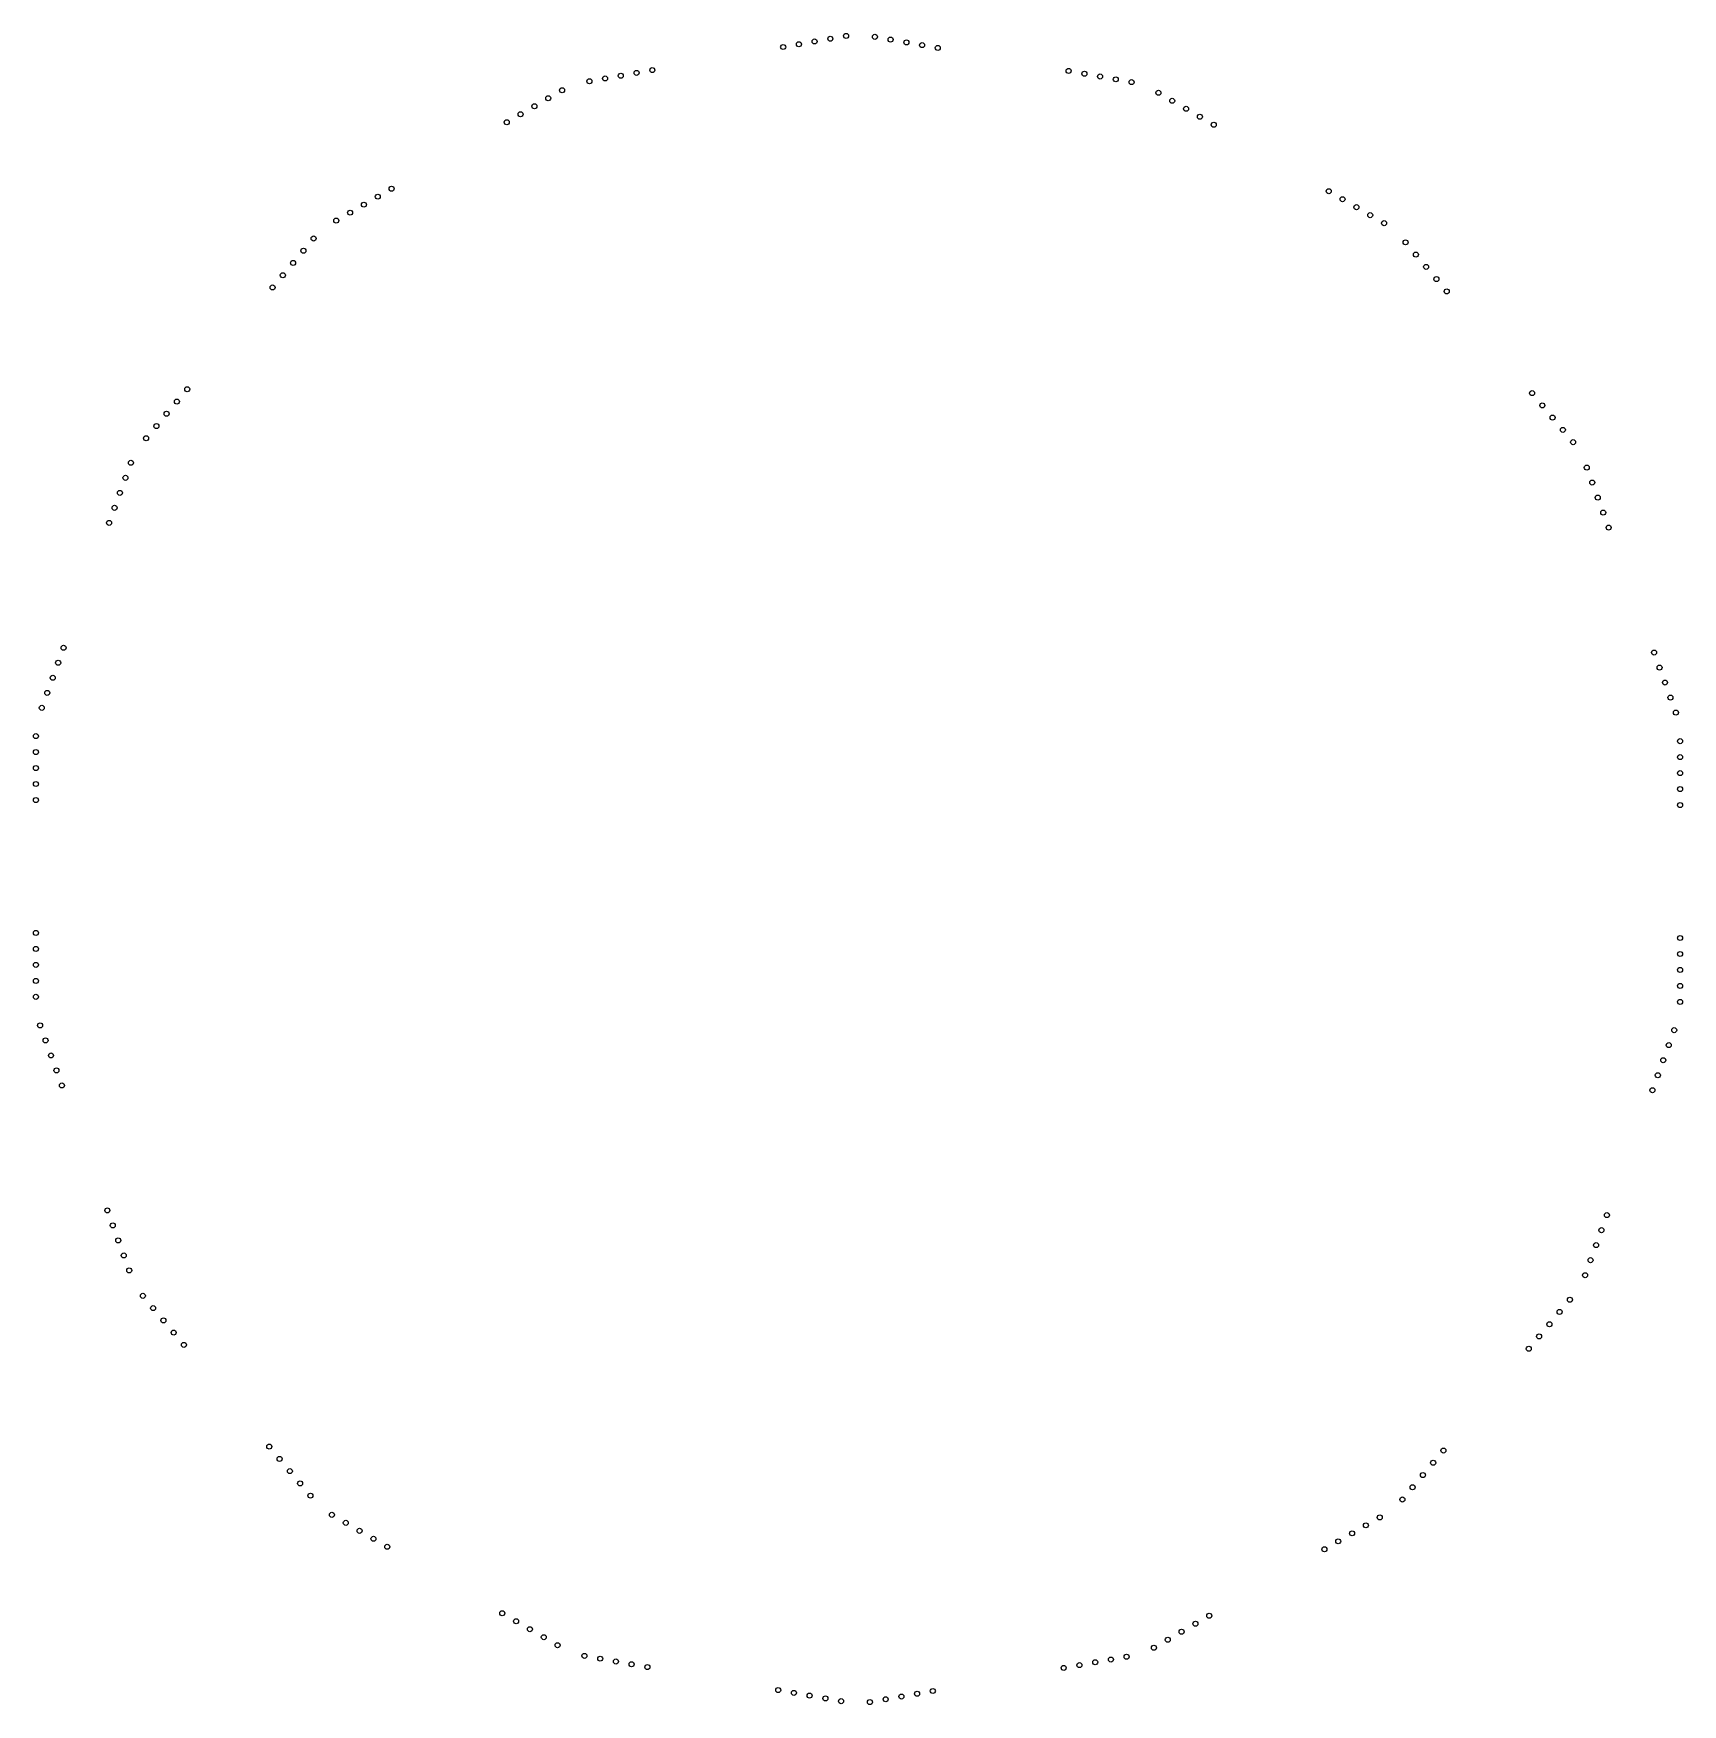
# Model space of a CAD drawing. Header units: millimetres. Extents: x -131 to 131, y -133 to 133.
import ezdxf

# ---------------------------------------------------------------- set-up
doc = ezdxf.new("R2010")
doc.units = ezdxf.units.MM
doc.layers.add('Sketch', color=7, linetype='CONTINUOUS')

msp = doc.modelspace()

# ---------------------------------------------------------------- linework, layer by layer
at = {"layer": 'Sketch'}
for centre in [(-1.9, 132.42), (-11.9, 130.66), (-9.4, 131.1), (-6.9, 131.54), (-4.4, 131.98), (2.69, 132.28), (5.19, 131.84), (7.69, 131.4), (10.19, 130.96), (12.69, 130.52), (-42.72, 125.22), (-40.22, 125.66), (-37.72, 126.1), (-35.21, 126.55), (-32.71, 126.99), (33.5, 126.85), (36, 126.41), (38.5, 125.97), (41, 125.52), (43.51, 125.08), (-49.27, 122.51), (-47.07, 123.78), (47.77, 123.38), (49.97, 122.11), (-53.67, 119.97), (-51.47, 121.24), (52.17, 120.84), (54.37, 119.57), (-55.87, 118.7), (56.57, 118.3), (-76.37, 106.87), (-74.17, 108.14), (74.86, 107.74), (77.06, 106.47), (-80.77, 104.33), (-78.57, 105.6), (79.26, 105.2), (81.46, 103.93), (-82.97, 103.06), (83.66, 102.66), (-88.2, 98.27), (-86.57, 100.22), (87.09, 99.61), (-89.84, 96.33), (88.72, 97.66), (90.35, 95.71), (-91.47, 94.38), (91.98, 93.77), (-93.1, 92.44), (93.62, 91.82), (-108.32, 74.3), (-106.68, 76.25), (107.2, 75.64), (-109.95, 72.36), (108.83, 73.69), (110.46, 71.75), (-111.58, 70.41), (112.1, 69.8), (-113.22, 68.47), (113.73, 67.85), (-115.63, 64.57), (115.9, 63.81), (-116.5, 62.18), (116.77, 61.43), (-117.37, 59.79), (117.64, 59.04), (-118.23, 57.41), (118.51, 56.65), (-119.1, 55.02), (119.38, 54.27), (-126.33, 35.16), (126.6, 34.41), (-127.2, 32.78), (127.47, 32.02), (-128.07, 30.39), (128.34, 29.64), (-128.94, 28), (129.21, 27.25), (-129.8, 25.62), (130.08, 24.86), (-130.74, 21.12), (-130.74, 18.59), (130.74, 20.32), (-130.74, 16.05), (130.74, 17.78), (-130.74, 13.51), (130.74, 15.24), (-130.74, 10.96), (130.74, 12.7), (130.74, 10.16), (-130.74, -10.16), (130.74, -10.97), (-130.74, -12.71), (130.74, -13.51), (-130.74, -15.24), (130.74, -16.05), (-130.74, -17.79), (130.74, -18.59), (-130.74, -20.32), (130.74, -21.13), (-130.08, -24.86), (129.8, -25.62), (-129.21, -27.25), (128.94, -28), (-128.34, -29.64), (-127.47, -32.02), (128.07, -30.39), (-126.6, -34.41), (127.2, -32.78), (126.33, -35.16), (-119.38, -54.27), (119.1, -55.02), (-118.51, -56.65), (118.23, -57.41), (-117.64, -59.04), (-116.77, -61.43), (117.37, -59.79), (-115.9, -63.81), (116.5, -62.18), (115.63, -64.57), (-113.73, -67.85), (113.22, -68.47), (-112.1, -69.8), (-110.46, -71.75), (111.58, -70.41), (-108.83, -73.69), (108.32, -74.3), (109.95, -72.36), (-107.2, -75.64), (106.68, -76.25), (-93.62, -91.82), (93.1, -92.44), (-91.98, -93.77), (-90.35, -95.71), (91.47, -94.38), (-88.72, -97.66), (88.2, -98.27), (89.84, -96.33), (-87.09, -99.61), (86.57, -100.22), (-83.66, -102.66), (-81.46, -103.93), (82.97, -103.06), (-79.26, -105.2), (-77.06, -106.47), (78.57, -105.6), (80.77, -104.33), (-74.86, -107.74), (74.17, -108.14), (76.37, -106.87), (-56.57, -118.3), (-54.37, -119.57), (55.87, -118.7), (-52.17, -120.84), (-49.97, -122.11), (49.27, -122.51), (51.47, -121.24), (53.67, -119.97), (-47.77, -123.38), (-43.51, -125.08), (42.72, -125.22), (47.07, -123.78), (-41, -125.52), (-38.5, -125.97), (-36, -126.41), (-33.5, -126.85), (32.71, -126.99), (35.21, -126.55), (37.72, -126.1), (40.22, -125.66), (-12.69, -130.52), (-10.19, -130.96), (-7.69, -131.4), (-5.19, -131.84), (-2.69, -132.28), (1.9, -132.42), (4.4, -131.98), (6.9, -131.54), (9.4, -131.1), (11.9, -130.66)]:
    msp.add_circle(centre, 0.4, dxfattribs=at)

doc.saveas('drawing.dxf')
